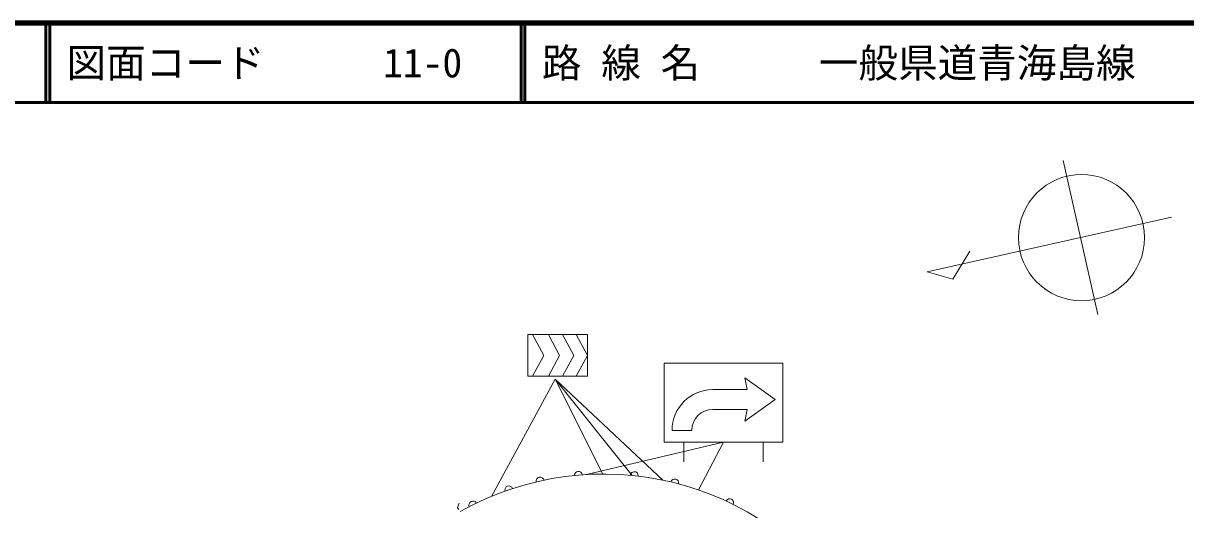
# Model space of a CAD drawing. Units: millimetres, scale not verified. Extents: x 40000 to 680000, y 20000 to 380000.
# Drawn here: x 114914 to 261658, y 318618 to 380000 of the extents above; entities that cross this region are included whole.
import ezdxf
from ezdxf.enums import TextEntityAlignment as Align

# ---------------------------------------------------------------- set-up
doc = ezdxf.new("R2010")
doc.units = ezdxf.units.MM
doc.header["$LTSCALE"] = 1000
for name, color, linetype, lineweight in [('M-TTL', 2, 'Continuous', 140), ('M-TTL-LINE', 7, 'Continuous', 50), ('M-TTL-TXT', 7, 'Continuous', 13), ('M-WORK', 1, 'Continuous', 13)]:
    doc.layers.add(name, color=color, linetype=linetype, lineweight=lineweight)
doc.styles.add('ＭＳ ゴシック', font='')
doc.styles.get('ＭＳ ゴシック').set_extended_font_data('MS Gothic')

msp = doc.modelspace()

# ---------------------------------------------------------------- linework, layer by layer
at = {"layer": 'M-TTL'}
msp.add_line((680000, 380000), (40000, 380000), dxfattribs=at)
at = {"layer": 'M-TTL-LINE'}
for p, q in [((117750, 380000), (117750, 370000)), ((118250, 380000), (118250, 370000)), ((177750, 380000), (177750, 370000)), ((178250, 380000), (178250, 370000)), ((40000, 370000), (680000, 370000))]:
    msp.add_line(p, q, dxfattribs=at)
at = {"layer": 'M-WORK'}
for p, q in [((250554, 343233), (246200, 362682)), ((180632, 338089), (179215, 340718)), ((182617, 338089), (181199, 340718)), ((184395, 338089), (182978, 340718)), ((186148, 338089), (184730, 340718)), ((180632, 338089), (179215, 335460)), ((182617, 338089), (181199, 335460)), ((184395, 338089), (182978, 335460)), ((186148, 338089), (184730, 335460)), ((206011, 335279), (206311, 333779)), ((201961, 333779), (206311, 333779)), ((201961, 331279), (206311, 331279)), ((206011, 329779), (206311, 331279)), ((196811, 328629), (199311, 328629)), ((198311, 324674), (198311, 327129)), ((208311, 324674), (208311, 327129)), ((169729, 318881), (169928, 319442)), ((169901, 318629), (169729, 318881))]:
    msp.add_line(p, q, dxfattribs=at)
for points in [[(259863, 355528), (229011, 348623), (232250, 347725), (234383, 351239)], [(174027, 320305), (182054, 335097), (195655, 322355)], [(188086, 323123), (182054, 335097), (191765, 322947)], [(206011, 335279), (209811, 332529), (206011, 329779)], [(200162, 321117), (203311, 327129), (186008, 323060)]]:
    msp.add_lwpolyline(points, dxfattribs=at)
for points in [[(178622, 335460), (178622, 340718), (186148, 340718), (186148, 335460)], [(195811, 327129), (210811, 327129), (210811, 337129), (195811, 337129)]]:
    msp.add_lwpolyline(points, close=True, dxfattribs=at)
msp.add_circle((248497, 352959), 7965, dxfattribs=at)
for centre, radius, start, end in [((201961, 328629), 5150, 90, 180), ((201961, 328629), 2650, 90, 180), ((188166, 286242), 36881, 33.36952, 119.38225), ((184999, 322956), 500, 8.09123, 181.76672), ((192053, 322923), 500, 352.94304, 174.95676), ((176218, 321116), 500, 20.51089, 197.31254), ((180166, 322229), 500, 13.97294, 191.091), ((197153, 321994), 500, 347.4407, 164.33799), ((204084, 319503), 500, 334.8677, 153.98173), ((171662, 319216), 500, 27.07676, 207.07676)]:
    msp.add_arc(centre, radius, start, end, dxfattribs=at)

# ---------------------------------------------------------------- texts
at = {"layer": 'M-TTL-TXT', "style": 'ＭＳ ゴシック'}
for s, p in [('図面コード      11-0', (120380, 375000)), ('路 線 名      一般県道青海島線', (180380, 375000))]:
    msp.add_text(s, height=3666, dxfattribs=at).set_placement(p, align=Align.MIDDLE_LEFT)

doc.saveas('drawing.dxf')
